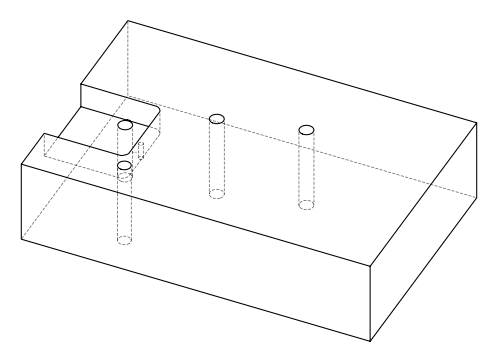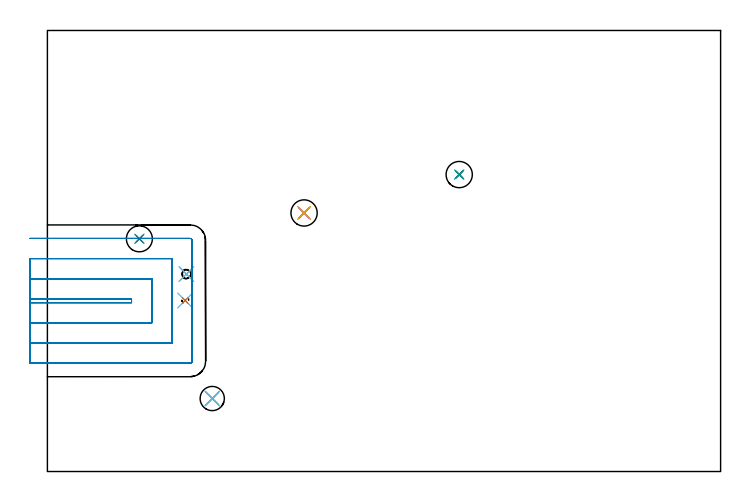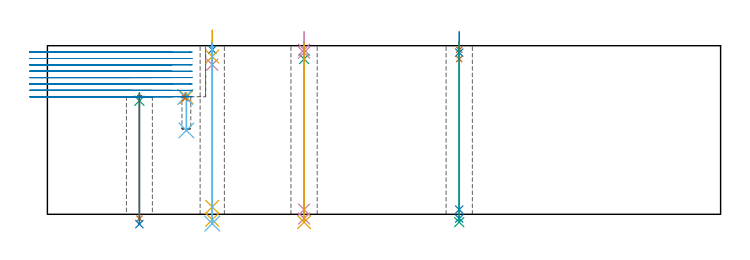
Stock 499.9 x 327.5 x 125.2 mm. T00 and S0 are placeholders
(PLAN: 20 operations, 14 tool changes, 25.5 min)
(1 SPOT_DRILL | STEP1HOLE | NXT0321_9005460120000 | 0.05 min | 184 mm3)
(2 SPOT_DRILL_1 | STEP1HOLE_1 | NXT0321_9005460120000 | 0.05 min | 182 mm3)
(3 SPOT_DRILL_2 | STEP1HOLE_2 | NXT0321_9005460120000 | 0.06 min | 4448 mm3)
(4 SPOT_DRILL_3 | STEP1HOLE_3 | NXT0321_9005460120000 | 0.05 min | 182 mm3)
(5 SPOT_DRILL_4 | STEP1POCKET | NXT0321_9005460120000 | 0.04 min | 4142 mm3)
(6 SPOT_DRILL_5 | STEP1POCKET_1 | NXT0321_9005460120000 | 0.03 min | 4134 mm3)
(7 DRILL_BLIND_HOLE_INTO_CENTER | STEP1HOLE | NXT0301_037 | 0.05 min | 231 mm3)
(8 GUN_DRILL_THROUGH_HOLE | STEP1HOLE | UGT0307_003 | 0.64 min | 4435 mm3)
(9 SPADE_DRILL_TO_ENLARGE_THROUGH_HOLE | STEP1HOLE | UGT0306_010 | 0.53 min | 32466 mm3)
(10 DRILL_BLIND_HOLE_INTO_CENTER_1 | STEP1HOLE_1 | NXT0301_065 | 0.07 min | 760 mm3)
(11 GUN_DRILL_THROUGH_HOLE_1 | STEP1HOLE_1 | UGT0307_008 | 0.68 min | 10906 mm3)
(12 DRILL_TO_ENLARGE_THROUGH_HOLE | STEP1HOLE_1 | UGT0301_046 | 0.54 min | 19935 mm3)
(13 DRILL_THROUGH_HOLE_INTO_CENTER | STEP1HOLE_2 | NXT0301_065 | 0.38 min | 5887 mm3)
(14 DRILL_TO_ENLARGE_THROUGH_HOLE_1 | STEP1HOLE_2 | UGT0301_260 | 0.4 min | 26218 mm3)
(15 DRILL_BLIND_HOLE_INTO_CENTER_2 | STEP1HOLE_3 | NXT0301_037 | 0.05 min | 233 mm3)
(16 GUN_DRILL_THROUGH_HOLE_2 | STEP1HOLE_3 | UGT0307_003 | 0.64 min | 4439 mm3)
(17 SPADE_DRILL_TO_ENLARGE_THROUGH_HOLE_1 | STEP1HOLE_3 | UGT0306_010 | 0.53 min | 32464 mm3)
(18 DRILL_BLIND_HOLE_INTO_CENTER_3 | STEP1POCKET | NXT0301_037 | 0.12 min | 831 mm3)
(19 DRILL_BLIND_HOLE_INTO_CENTER_4 | STEP1POCKET_1 | NXT0301_021 | 0.02 min | 20 mm3)
(20 MILL_SLOT | SLOT_PARTIAL_RECTANGULAR | UGT0201_094 | Follow Part, ap 5, ae 75% | 20.58 min | 480391 mm3)
(TOOL NXT0321_9005460120000 | NC Spot Drill, 142deg, 12mm, Carbide, Uncoated | D12 PA142 FL30 Z2)
(TOOL NXT0301_037 | Carbide Drill 6.6mm [860.1-0660-033A1-MM 2214] | D6.6 PA140 FL53 Z2)
(TOOL UGT0307_003 | Gun Drill 7 mm | D7 PA130 FL24 Z1)
(TOOL UGT0306_010 | Spade Drill 19.5mm | D19.5 PA132 FL10 Z2)
(TOOL NXT0301_065 | Carbide Drill 9.4mm [860.1-0940-075A1-MM 2214] | D9.4 PA140 FL98 Z2)
(TOOL UGT0307_008 | Gun Drill 11 mm | D11 PA130 FL24 Z1)
(TOOL UGT0301_046 | Twist Drill 18 mm | D18 PA118 FL130 Z2)
(TOOL UGT0301_260 | Twist Drill 19.3 mm | D19.3 PA118 FL140 Z2)
(TOOL NXT0301_021 | Carbide Drill 5mm [860.1-0500-015A1-MM 2214] | D5 PA140 FL28 Z2)
(TOOL UGT0201_094 | End mill 20 mm | D20 FL38 Z4)
(OP 1 SPOT_DRILL)
G17 G21 G94 G90
T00 M6
G54
G17 G0 G90 X305.8 Y220.5 S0 M3
G43 Z135.2 H0
G94 G81 G98 Z122.2 F250. R128.2
G80
M5
M2
(OP 2 SPOT_DRILL_1)
G17 G21 G94 G90
T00 M6
G54
G17 G0 G90 X122.4 Y54.2 S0 M3
G43 Z135.2 H0
G94 G81 G98 Z122.2 F250. R128.2
G80
M5
M2
(OP 3 SPOT_DRILL_2)
G17 G21 G94 G90
T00 M6
G54
G17 G0 G90 X68.3 Y172.8 S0 M3
G43 Z135.2 H0
G94 G81 G98 Z84.3 F250. R90.3
G80
M5
M2
(OP 4 SPOT_DRILL_3)
G17 G21 G94 G90
T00 M6
G54
G17 G0 G90 X190.6 Y192. S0 M3
G43 Z135.2 H0
G94 G81 G98 Z122.2 F250. R128.2
G80
M5
M2
(OP 5 SPOT_DRILL_4)
G17 G21 G94 G90
T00 M6
G54
G17 G0 G90 X103.2 Y146.6 S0 M3
G43 Z135.2 H0
G94 G81 G98 Z87.016 F250. R90.3
G80
M5
M2
(OP 6 SPOT_DRILL_5)
G17 G21 G94 G90
T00 M6
G54
G17 G0 G90 X102.3 Y127. S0 M3
G43 Z135.2 H0
G94 G81 G98 Z87.085 F250. R90.3
G80
M5
M2
(OP 7 DRILL_BLIND_HOLE_INTO_CENTER)
G17 G21 G94 G90
T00 M6
G54
G17 G0 G90 X305.8 Y220.5 S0 M3
G43 Z135.2 H1
G94 G81 G98 Z115.3 F250. R127.2
G80
M5
M2
(OP 8 GUN_DRILL_THROUGH_HOLE)
G17 G21 G94 G90
T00 M6
G54
G17 G0 G90 X305.8 Y220.5 M8
G43 Z135.543 H0
S716 M3
G94 G1 Z120.068 F125. M26
G4 X.084
Z3.5 F250.
G4 X.084
Z-3.132 F125.
G4 X.084
M5
M9
G0 Z135.543
M2
(OP 9 SPADE_DRILL_TO_ENLARGE_THROUGH_HOLE)
G17 G21 G94 G90
T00 M6
G54
G17 G0 G90 X305.8 Y220.5 S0 M3
G43 Z135.2 H0
G94 G73 G98 Z-5.841 F250. Q18.72 R127.2
G80
M5
M2
(OP 10 DRILL_BLIND_HOLE_INTO_CENTER_1)
G17 G21 G94 G90
T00 M6
G54
G17 G0 G90 X122.4 Y54.2 S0 M3
G43 Z135.2 H1
G94 G81 G98 Z111.1 F250. R127.2
G80
M5
M2
(OP 11 GUN_DRILL_THROUGH_HOLE_1)
G17 G21 G94 G90
T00 M6
G54
G17 G0 G90 X122.4 Y54.2 M8
G43 Z136.675 H0
S716 M3
G94 G1 Z117.135 F125. M26
G4 X.084
Z5.5 F250.
G4 X.084
Z-4.065 F125.
G4 X.084
M5
M9
G0 Z136.675
M2
(OP 12 DRILL_TO_ENLARGE_THROUGH_HOLE)
G17 G21 G94 G90
T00 M6
G54
G17 G0 G90 X122.4 Y54.2 S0 M3
G43 Z135.2 H0
G94 G73 G98 Z-6.908 F250. Q16.513 R127.2
G80
M5
M2
(OP 13 DRILL_THROUGH_HOLE_INTO_CENTER)
G17 G21 G94 G90
T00 M6
G54
G17 G0 G90 X68.3 Y172.8 S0 M3
G43 Z135.2 H1
G94 G73 G98 Z-3.211 F250. Q9.051 R89.3
G80
M5
M2
(OP 14 DRILL_TO_ENLARGE_THROUGH_HOLE_1)
G17 G21 G94 G90
T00 M6
G54
G17 G0 G90 X68.3 Y172.8 S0 M3
G43 Z135.2 H0
G94 G73 G98 Z-7.298 F250. Q18.92 R89.3
G80
M5
M2
(OP 15 DRILL_BLIND_HOLE_INTO_CENTER_2)
G17 G21 G94 G90
T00 M6
G54
G17 G0 G90 X190.6 Y192. S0 M3
G43 Z135.2 H1
G94 G81 G98 Z115.3 F250. R127.2
G80
M5
M2
(OP 16 GUN_DRILL_THROUGH_HOLE_2)
G17 G21 G94 G90
T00 M6
G54
G17 G0 G90 X190.6 Y192. M8
G43 Z135.543 H0
S716 M3
G94 G1 Z120.068 F125. M26
G4 X.084
Z3.5 F250.
G4 X.084
Z-3.132 F125.
G4 X.084
M5
M9
G0 Z135.543
M2
(OP 17 SPADE_DRILL_TO_ENLARGE_THROUGH_HOLE_1)
G17 G21 G94 G90
T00 M6
G54
G17 G0 G90 X190.6 Y192. S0 M3
G43 Z135.2 H0
G94 G73 G98 Z-5.841 F250. Q18.72 R127.2
G80
M5
M2
(OP 18 DRILL_BLIND_HOLE_INTO_CENTER_3)
G17 G21 G94 G90
T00 M6
G54
G17 G0 G90 X103.2 Y146.6 S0 M3
G43 Z135.2 H1
G94 G81 G98 Z62.3 F250. R89.3
G80
M5
M2
(OP 19 DRILL_BLIND_HOLE_INTO_CENTER_4)
G17 G21 G94 G90
T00 M6
G54
G17 G0 G90 X102.3 Y127. S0 M3
G43 Z135.2 H1
G94 G81 G98 Z86.3 F250. R89.3
G80
M5
M2
(OP 20 MILL_SLOT)
G17 G21 G94 G90
T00 M6
G54
G17 G0 G90 X-13. Y125.4 S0 M3
G43 Z135.2 H0
Z120.462
G94 G1 X-10. F250.
X62.5 F500.
Y128.1
X-10.
X-13. F250.
Y110.4
X-10.
X77.5 F500.
Y143.1
X-10.
X-13. F250.
Y95.4
X-10.
X92.5 F500.
Y158.1
X-10.
X-13. F250.
Y80.4
X-10.
X105.9 F500.
G3 X107.5 Y82. R1.6
G1 Y171.5
G3 X105.9 Y173.1 R1.6
G1 X-10.
X-13. F250.
G0 Y125.4 Z115.725
G1 X-10.
X62.5 F500.
Y128.1
X-10.
X-13. F250.
Y110.4
X-10.
X77.5 F500.
Y143.1
X-10.
X-13. F250.
Y95.4
X-10.
X92.5 F500.
Y158.1
X-10.
X-13. F250.
Y80.4
X-10.
X105.9 F500.
G3 X107.5 Y82. R1.6
G1 Y171.5
G3 X105.9 Y173.1 R1.6
G1 X-10.
X-13. F250.
G0 Y125.4 Z110.987
G1 X-10.
X62.5 F500.
Y128.1
X-10.
X-13. F250.
Y110.4
X-10.
X77.5 F500.
Y143.1
X-10.
X-13. F250.
Y95.4
X-10.
X92.5 F500.
Y158.1
X-10.
X-13. F250.
Y80.4
X-10.
X105.9 F500.
G3 X107.5 Y82. R1.6
G1 Y171.5
G3 X105.9 Y173.1 R1.6
G1 X-10.
X-13. F250.
G0 Y125.4 Z106.25
G1 X-10.
X62.5 F500.
Y128.1
X-10.
X-13. F250.
Y110.4
X-10.
X77.5 F500.
Y143.1
X-10.
X-13. F250.
Y95.4
X-10.
X92.5 F500.
Y158.1
X-10.
X-13. F250.
Y80.4
X-10.
X105.9 F500.
G3 X107.5 Y82. R1.6
G1 Y171.5
G3 X105.9 Y173.1 R1.6
G1 X-10.
X-13. F250.
G0 Y125.4 Z101.512
G1 X-10.
X62.5 F500.
Y128.1
X-10.
X-13. F250.
Y110.4
X-10.
X77.5 F500.
Y143.1
X-10.
X-13. F250.
Y95.4
X-10.
X92.5 F500.
Y158.1
X-10.
X-13. F250.
Y80.4
X-10.
X105.9 F500.
G3 X107.5 Y82. R1.6
G1 Y171.5
G3 X105.9 Y173.1 R1.6
G1 X-10.
X-13. F250.
G0 Y125.4 Z96.775
G1 X-10.
X62.5 F500.
Y128.1
X-10.
X-13. F250.
Y110.4
X-10.
X77.5 F500.
Y143.1
X-10.
X-13. F250.
Y95.4
X-10.
X92.5 F500.
Y158.1
X-10.
X-13. F250.
Y80.4
X-10.
X105.9 F500.
G3 X107.5 Y82. R1.6
G1 Y171.5
G3 X105.9 Y173.1 R1.6
G1 X-10.
X-13. F250.
G0 Y125.4 Z92.037
G1 X-10.
X62.5 F500.
Y128.1
X-10.
X-13. F250.
Y110.4
X-10.
X77.5 F500.
Y143.1
X-10.
X-13. F250.
Y95.4
X-10.
X92.5 F500.
Y158.1
X-10.
X-13. F250.
Y80.4
X-10.
X105.9 F500.
G3 X107.5 Y82. R1.6
G1 Y171.5
G3 X105.9 Y173.1 R1.6
G1 X-10.
X-13. F250.
G0 Y125.4 Z87.3
G1 X-10.
X62.5 F500.
Y128.1
X-10.
X-13. F250.
Y110.4
X-10.
X77.5 F500.
Y143.1
X-10.
X-13. F250.
Y95.4
X-10.
X92.5 F500.
Y158.1
X-10.
X-13. F250.
Y80.4
X-10.
X105.9 F500.
G3 X107.5 Y82. R1.6
G1 Y171.5
G3 X105.9 Y173.1 R1.6
G1 X-10.
X-13. F250.
G0 Z135.2
M5
M2
